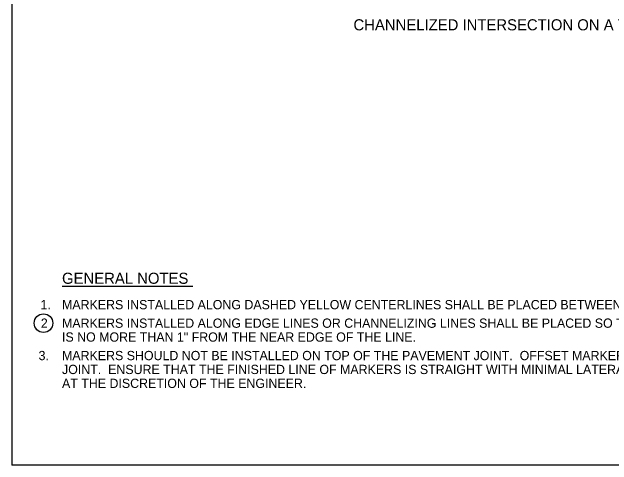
# Model space of a CAD drawing. Extents: x 1007 to 1035.5, y 1000.5 to 1021.5.
# Drawn here: x 1007 to 1019.96, y 1000.5 to 1010.29 of the extents above; entities that cross this region are included whole.
import ezdxf

# ---------------------------------------------------------------- set-up
doc = ezdxf.new("R2010")
doc.units = 0
doc.layers.add('Level 1', color=7, linetype='Continuous')
doc.layers.add('Level 10', color=7, linetype='Continuous')

msp = doc.modelspace()

# ---------------------------------------------------------------- linework, layer by layer
at = {"layer": 'Level 1'}
msp.add_line((1008.08, 1004.365), (1010.903, 1004.365), dxfattribs=at)
msp.add_circle((1007.68, 1003.565), 0.2, dxfattribs=at)
at = {"layer": 'Level 10'}
for p in [(1007, 1021.5), (1035.5, 1000.5)]:
    msp.add_line(p, (1007, 1000.5), dxfattribs=at)

# ---------------------------------------------------------------- texts
at = {"layer": 'Level 1'}
for s, height, p in [('CHANNELIZED INTERSECTION ON A TWO DIRECTIONAL TWO LANE FACILITY', 0.24, (1014.373, 1009.891)), ('GENERAL NOTES', 0.24, (1008.08, 1004.415)), ('1.', 0.2, (1007.615, 1003.865)), ('MARKERS INSTALLED ALONG DASHED YELLOW CENTERLINES SHALL BE PLACED BETWEEN AND IN LINE WITH THE SKIPS.', 0.2, (1008.08, 1003.865)), ('2', 0.2, (1007.623, 1003.465)), ('MARKERS INSTALLED ALONG EDGE LINES OR CHANNELIZING LINES SHALL BE PLACED SO THAT THE NEAR EDGE OF THE CASTING ', 0.2, (1008.08, 1003.465)), ('IS NO MORE THAN 1" FROM THE NEAR EDGE OF THE LINE.', 0.2, (1008.08, 1003.165)), ('3.', 0.2, (1007.574, 1002.765)), ('MARKERS SHOULD NOT BE INSTALLED ON TOP OF THE PAVEMENT JOINT.  OFFSET MARKERS A MINIMUM OF 2" FROM THE PAVEMENT', 0.2, (1008.08, 1002.765)), ('JOINT.  ENSURE THAT THE FINISHED LINE OF MARKERS IS STRAIGHT WITH MINIMAL LATERAL DEVIATION.  MARKERS MAY BE ELIMINATED', 0.2, (1008.08, 1002.465)), ('AT THE DISCRETION OF THE ENGINEER.', 0.2, (1008.08, 1002.165))]:
    msp.add_text(s, height=height, dxfattribs=at).set_placement(p)

doc.saveas('drawing.dxf')
